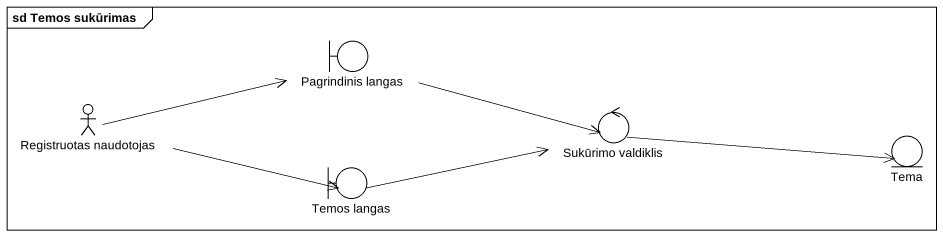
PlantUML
@startuml
mainframe sd Temos sukūrimas
boundary "Pagrindinis langas" as Pagrindinis_langas
actor "Registruotas naudotojas" as Registruotas_naudotojas
control "Sukūrimo valdiklis" as Sukūrimo_valdiklis
boundary "Temos langas" as Temos_langas
entity Tema
Pagrindinis_langas -right-> Sukūrimo_valdiklis
Registruotas_naudotojas -right-> Pagrindinis_langas
Registruotas_naudotojas -right-> Temos_langas
Sukūrimo_valdiklis -right-> Tema
Temos_langas -right-> Sukūrimo_valdiklis
@enduml
